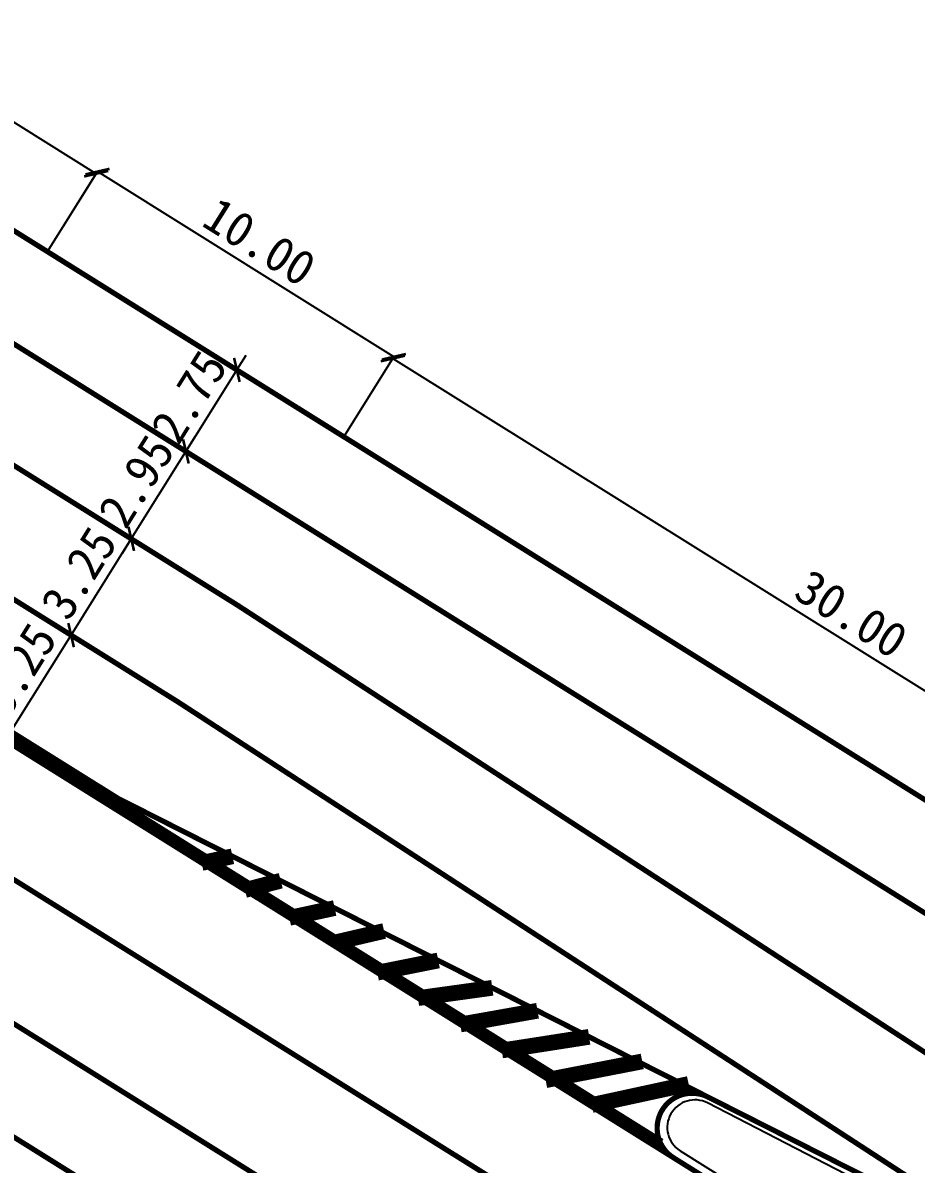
# Model space of a CAD drawing. Header units: millimetres. Extents: x 67536 to 67858, y 50657 to 50929.
# Drawn here: x 67742.75 to 67768.31, y 50734.64 to 50767.31 of the extents above; entities that cross this region are included whole.
import ezdxf

# ---------------------------------------------------------------- set-up
doc = ezdxf.new("R2010")
doc.units = ezdxf.units.MM
doc.linetypes.add('DASHDOT', pattern=[25.4, 12.7, -6.35, 0, -6.35])
doc.linetypes.add('JTSS01', pattern=[6, 2, -4])
for name, color, linetype in [('@-中心线', 2, 'Continuous'), ('@-标注', 7, 'Continuous'), ('@-注释', 7, 'Continuous'), ('@-隔离栏', 7, 'Continuous'), ('RD-中线', 1, 'DASHDOT')]:
    doc.layers.add(name, color=color, linetype=linetype)
doc.layers.add('@-道路标线', color=7, linetype='Continuous', lineweight=0)
doc.layers.get('0').off()
doc.styles.add('--黑体', font='simhei.ttf')
doc.linetypes.add('FENCELINE1', pattern='A,6.35,-2.54,[133,ltypeshp.shx,S=2.54,R=0,X=-2.54,Y=0],-2.54,25.4', length=36.83)
doc.dimstyles.new('标志标注', dxfattribs={"dimtxt": 1, "dimasz": 0.5, "dimexe": 0, "dimexo": 0, "dimgap": 0.25, "dimtad": 1, "dimzin": 0, "dimdsep": 46, "dimtxsty": '--黑体', "dimblk": 'ARCHTICK', "dimcen": 0.09, "dimadec": 0, "dimazin": 0, "dimtfac": 1, "dimtix": 1, "dimtmove": 1, "dimatfit": 0, "dimfxl": 1, "dimtolj": 1, "dimtzin": 0, "dimarcsym": 0})

# ---------------------------------------------------------------- blocks, each defined once
blk = doc.blocks.new('_ARCHTICK')
at = {"color": 0, "linetype": 'ByBlock', "const_width": 0.15}
blk.add_lwpolyline([(-0.5, -0.5), (0.5, 0.5)], dxfattribs=at)
blk = doc.blocks.new('*D72')
at = {"layer": '@-注释', "color": 0, "lineweight": -2, "transparency": 16777216}
for p, q in [((67751.933, 50755.461), (67753.333, 50757.702)), ((67753.333, 50757.702), (67778.774, 50741.804)), ((67777.374, 50739.564), (67778.774, 50741.804))]:
    blk.add_line(p, q, dxfattribs=at)
at = {"layer": 'Defpoints', "color": 0, "transparency": 16777216}
for p in [(67751.933, 50755.461), (67778.774, 50741.804), (67777.374, 50739.564)]:
    blk.add_point(p, dxfattribs=at)
at = {"layer": '@-注释', "color": 0, "lineweight": -2, "transparency": 16777216, "xscale": 0.5, "yscale": 0.5, "zscale": 0.5}
for p, rotation in [((67753.333, 50757.702), 148.000000000012), ((67778.774, 50741.804), 328.000000000012)]:
    blk.add_blockref('_ARCHTICK', p, dxfattribs=dict(at, rotation=rotation))
at = {"layer": '@-注释', "color": 0, "transparency": 16777216, "insert": (67766.454, 50750.394), "char_height": 1, "attachment_point": 5, "rotation": 328, "style": '--黑体'}
blk.add_mtext('\\A1;30.00', dxfattribs=at)
blk = doc.blocks.new('*D74')
at = {"layer": '@-注释', "color": 0, "lineweight": -2, "transparency": 16777216}
for p, q in [((67748.871, 50757.375), (67749.136, 50757.799)), ((67748.871, 50757.375), (67747.413, 50755.042)), ((67749.264, 50757.129), (67748.871, 50757.375)), ((67747.413, 50755.042), (67747.148, 50754.618)), ((67747.807, 50754.797), (67747.413, 50755.042))]:
    blk.add_line(p, q, dxfattribs=at)
at = {"layer": 'Defpoints', "color": 0, "transparency": 16777216}
for p in [(67749.264, 50757.129), (67747.413, 50755.042), (67747.807, 50754.797)]:
    blk.add_point(p, dxfattribs=at)
at = {"layer": '@-注释', "color": 0, "lineweight": -2, "transparency": 16777216, "xscale": 0.5, "yscale": 0.5, "zscale": 0.5}
for p, rotation in [((67748.871, 50757.375), 238.0000000001313), ((67747.413, 50755.042), 58.00000000013124)]:
    blk.add_blockref('_ARCHTICK', p, dxfattribs=dict(at, rotation=rotation))
at = {"layer": '@-注释', "color": 0, "transparency": 16777216, "insert": (67747.506, 50756.606), "char_height": 1, "attachment_point": 5, "rotation": 58, "style": '--黑体'}
blk.add_mtext('\\A1;2.75', dxfattribs=at)
blk = doc.blocks.new('*D77')
at = {"layer": '@-注释', "color": 0, "lineweight": -2, "transparency": 16777216}
for p, q in [((67743.834, 50749.968), (67744.128, 50749.785)), ((67742.406, 50747.028), (67744.128, 50749.785)), ((67742.112, 50747.212), (67742.406, 50747.028))]:
    blk.add_line(p, q, dxfattribs=at)
at = {"layer": 'Defpoints', "color": 0, "transparency": 16777216}
for p in [(67743.834, 50749.968), (67744.128, 50749.785), (67742.112, 50747.212)]:
    blk.add_point(p, dxfattribs=at)
at = {"layer": '@-注释', "color": 0, "lineweight": -2, "transparency": 16777216, "xscale": 0.5, "yscale": 0.5, "zscale": 0.5}
for p, rotation in [((67744.128, 50749.785), 58.00000000010156), ((67742.406, 50747.028), 238.0000000001016)]:
    blk.add_blockref('_ARCHTICK', p, dxfattribs=dict(at, rotation=rotation))
at = {"layer": '@-注释', "color": 0, "transparency": 16777216, "insert": (67742.631, 50748.804), "char_height": 1, "attachment_point": 5, "rotation": 58, "style": '--黑体'}
blk.add_mtext('\\A1;3.25', dxfattribs=at)
blk = doc.blocks.new('*D97')
at = {"layer": '@-标注', "color": 0, "lineweight": -2, "transparency": 16777216}
for p, q in [((67743.452, 50760.76), (67744.883, 50763.05)), ((67753.363, 50757.75), (67744.883, 50763.05)), ((67751.933, 50755.461), (67753.363, 50757.75))]:
    blk.add_line(p, q, dxfattribs=at)
at = {"layer": 'Defpoints', "color": 0, "transparency": 16777216}
for p in [(67744.883, 50763.05), (67743.452, 50760.76), (67751.933, 50755.461)]:
    blk.add_point(p, dxfattribs=at)
at = {"layer": '@-标注', "color": 0, "lineweight": -2, "transparency": 16777216, "xscale": 0.5, "yscale": 0.5, "zscale": 0.5}
for p, rotation in [((67744.883, 50763.05), 148.0000000000091), ((67753.363, 50757.75), 328.0000000000091)]:
    blk.add_blockref('_ARCHTICK', p, dxfattribs=dict(at, rotation=rotation))
at = {"layer": '@-标注', "color": 0, "transparency": 16777216, "insert": (67749.523, 50761.041), "char_height": 1, "attachment_point": 5, "rotation": 328, "style": '--黑体'}
blk.add_mtext('\\A1;10.00', dxfattribs=at)
blk = doc.blocks.new('*D98')
at = {"layer": '@-标注', "color": 0, "lineweight": -2, "transparency": 16777216}
for p, q in [((67726.491, 50771.359), (67727.885, 50773.589)), ((67744.846, 50762.991), (67727.885, 50773.589)), ((67743.452, 50760.76), (67744.846, 50762.991))]:
    blk.add_line(p, q, dxfattribs=at)
at = {"layer": 'Defpoints', "color": 0, "transparency": 16777216}
for p in [(67727.885, 50773.589), (67726.491, 50771.359), (67743.452, 50760.76)]:
    blk.add_point(p, dxfattribs=at)
at = {"layer": '@-标注', "color": 0, "lineweight": -2, "transparency": 16777216, "xscale": 0.5, "yscale": 0.5, "zscale": 0.5}
for p, rotation in [((67727.885, 50773.589), 147.9999999998986), ((67744.846, 50762.991), 327.9999999998986)]:
    blk.add_blockref('_ARCHTICK', p, dxfattribs=dict(at, rotation=rotation))
at = {"layer": '@-标注', "color": 0, "transparency": 16777216, "insert": (67736.766, 50768.931), "char_height": 1, "attachment_point": 5, "rotation": 328, "style": '--黑体'}
blk.add_mtext('\\A1;20.00', dxfattribs=at)
blk = doc.blocks.new('*D99')
at = {"layer": '@-标注', "color": 0, "lineweight": -2, "transparency": 16777216}
blk.add_line((67744.128, 50749.785), (67745.85, 50752.541), dxfattribs=at)
at = {"layer": 'Defpoints', "color": 0, "transparency": 16777216}
for p in [(67745.85, 50752.541), (67745.85, 50752.541), (67744.128, 50749.785)]:
    blk.add_point(p, dxfattribs=at)
at = {"layer": '@-标注', "color": 0, "lineweight": -2, "transparency": 16777216, "xscale": 0.5, "yscale": 0.5, "zscale": 0.5}
for p, rotation in [((67745.85, 50752.541), 58.00000000001995), ((67744.128, 50749.785), 238.00000000002)]:
    blk.add_blockref('_ARCHTICK', p, dxfattribs=dict(at, rotation=rotation))
at = {"layer": '@-标注', "color": 0, "transparency": 16777216, "insert": (67744.353, 50751.56), "char_height": 1, "attachment_point": 5, "rotation": 58, "style": '--黑体'}
blk.add_mtext('\\A1;3.25', dxfattribs=at)
blk = doc.blocks.new('*D100')
at = {"layer": '@-标注', "color": 0, "lineweight": -2, "transparency": 16777216}
for p, q in [((67747.413, 50755.042), (67747.678, 50755.466)), ((67745.85, 50752.541), (67747.413, 50755.042)), ((67745.85, 50752.541), (67745.585, 50752.117))]:
    blk.add_line(p, q, dxfattribs=at)
at = {"layer": 'Defpoints', "color": 0, "transparency": 16777216}
for p in [(67747.413, 50755.042), (67747.413, 50755.042), (67745.85, 50752.541)]:
    blk.add_point(p, dxfattribs=at)
at = {"layer": '@-标注', "color": 0, "lineweight": -2, "transparency": 16777216, "xscale": 0.5, "yscale": 0.5, "zscale": 0.5}
for p, rotation in [((67747.413, 50755.042), 238.0000000013914), ((67745.85, 50752.541), 58.00000000139132)]:
    blk.add_blockref('_ARCHTICK', p, dxfattribs=dict(at, rotation=rotation))
at = {"layer": '@-标注', "color": 0, "transparency": 16777216, "insert": (67745.996, 50754.189), "char_height": 1, "attachment_point": 5, "rotation": 58, "style": '--黑体'}
blk.add_mtext('\\A1;2.95', dxfattribs=at)

msp = doc.modelspace()

# ---------------------------------------------------------------- linework, layer by layer
at = {"layer": '@-中心线', "color": 30, "linetype": 'Continuous', "ltscale": 0.08, "const_width": 0.15, "flags": 128}
for points in [[(67719.867, 50760.758), (67761.366, 50734.827)], [(67732.747, 50753.064), (67745.468, 50745.115)], [(67762.347, 50736.567), (67745.468, 50745.115)]]:
    msp.add_lwpolyline(points, dxfattribs=at)
at = {"layer": '@-道路标线', "color": 7, "linetype": 'Continuous', "const_width": 0.15, "flags": 128}
for points in [[(67728.655, 50770.006), (67857.609, 50689.428)], [(67725.034, 50769.027), (67775.917, 50737.231)], [(67716.29, 50755.034), (67847.408, 50673.103)], [(67716.997, 50751.349), (67845.95, 50670.77)]]:
    msp.add_lwpolyline(points, dxfattribs=at)
at = {"layer": '@-道路标线', "color": 7, "linetype": 'JTSS01', "const_width": 0.15, "flags": 128}
msp.add_lwpolyline([(67718.145, 50758.002), (67849.262, 50676.071)], dxfattribs=at)
at = {"layer": '@-道路标线', "color": 7, "linetype": 'JTSS01', "flags": 128}
for points in [[(67740.432, 50755.926, 0.15, 0.15, 0), (67748.912, 50750.627, 0.15, 0.15, 0), (67774.062, 50734.263, 0.15, 0.15, 0), (67854.297, 50684.127, 0, 0, 0)], [(67738.709, 50753.17, 0.15, 0.15, 0), (67747.19, 50747.871, 0.15, 0.15, 0), (67772.34, 50731.507, 0, 0, 0)]]:
    msp.add_lwpolyline(points, format="xyseb", dxfattribs=at)
at = {"layer": '@-道路标线', "color": 30, "const_width": 0.45}
for points in [[(67747.864, 50743.264), (67748.746, 50743.455)], [(67749.102, 50742.49), (67750.126, 50742.756)], [(67750.373, 50741.693), (67751.67, 50741.974)], [(67752.889, 50740.124), (67754.633, 50740.474)], [(67754.053, 50739.397), (67756.179, 50739.691)], [(67755.262, 50738.641), (67757.474, 50739.035)], [(67756.451, 50737.898), (67758.95, 50738.288)], [(67757.706, 50737.048), (67760.469, 50737.585)], [(67759.027, 50736.338), (67761.797, 50736.939)]]:
    msp.add_lwpolyline(points, dxfattribs=at)
at = {"layer": '@-道路标线', "color": 30, "const_width": 0.45, "elevation": -1475.285}
msp.add_lwpolyline([(67751.68, 50740.99), (67753.084, 50741.317)], dxfattribs=at)
at = {"layer": '@-道路标线', "color": 7, "linetype": 'Continuous', "const_width": 0.15, "flags": 128}
msp.add_lwpolyline([(67772.34, 50731.507), (67762.347, 50736.567, 0.956099), (67761.366, 50734.827), (67850.985, 50678.827)], format="xyb", dxfattribs=at)
at = {"layer": '@-隔离栏', "color": 4, "linetype": 'FENCELINE1', "ltscale": 0.1, "const_width": 0.3, "flags": 128}
msp.add_lwpolyline([(67732.667, 50752.937), (67760.998, 50735.234)], dxfattribs=at)
at = {"layer": 'RD-中线', "color": 3, "linetype": 'Continuous'}
msp.add_lwpolyline([(67772.207, 50731.295), (67762.338, 50736.396, 0.959265), (67761.556, 50735.025), (67770.883, 50729.175)], format="xyb", dxfattribs=at)

# ---------------------------------------------------------------- dimensions: what is measured, and where the dimension line sits
at = {"layer": '@-标注'}
for p1, p2, distance, picture, middle in [((67743.452, 50760.76), (67726.491, 50771.359), -2.63, '*D98', (67736.766, 50768.931)), ((67751.933, 50755.461), (67743.452, 50760.76), -2.699, '*D97', (67749.523, 50761.041)), ((67745.85, 50752.541), (67747.413, 50755.042), 0, '*D100', (67745.996, 50754.189)), ((67744.128, 50749.785), (67745.85, 50752.541), 0, '*D99', (67744.353, 50751.56))]:
    dim = msp.add_aligned_dim(p1=p1, p2=p2, distance=distance, dimstyle='标志标注', dxfattribs=at)
    dim.commit()
    dim.dimension.update_dxf_attribs({"geometry": picture, "text_midpoint": middle})
at = {"layer": '@-注释'}
for p1, p2, distance, picture, middle in [((67749.264, 50757.129), (67747.807, 50754.797), -0.464, '*D74', (67747.506, 50756.606)), ((67751.933, 50755.461), (67777.374, 50739.564), 2.642, '*D72', (67766.454, 50750.394)), ((67742.112, 50747.212), (67743.834, 50749.968), -0.346, '*D77', (67742.631, 50748.804))]:
    dim = msp.add_aligned_dim(p1=p1, p2=p2, distance=distance, dimstyle='标志标注', dxfattribs=at)
    dim.commit()
    dim.dimension.update_dxf_attribs({"geometry": picture, "text_midpoint": middle})

doc.saveas('drawing.dxf')
